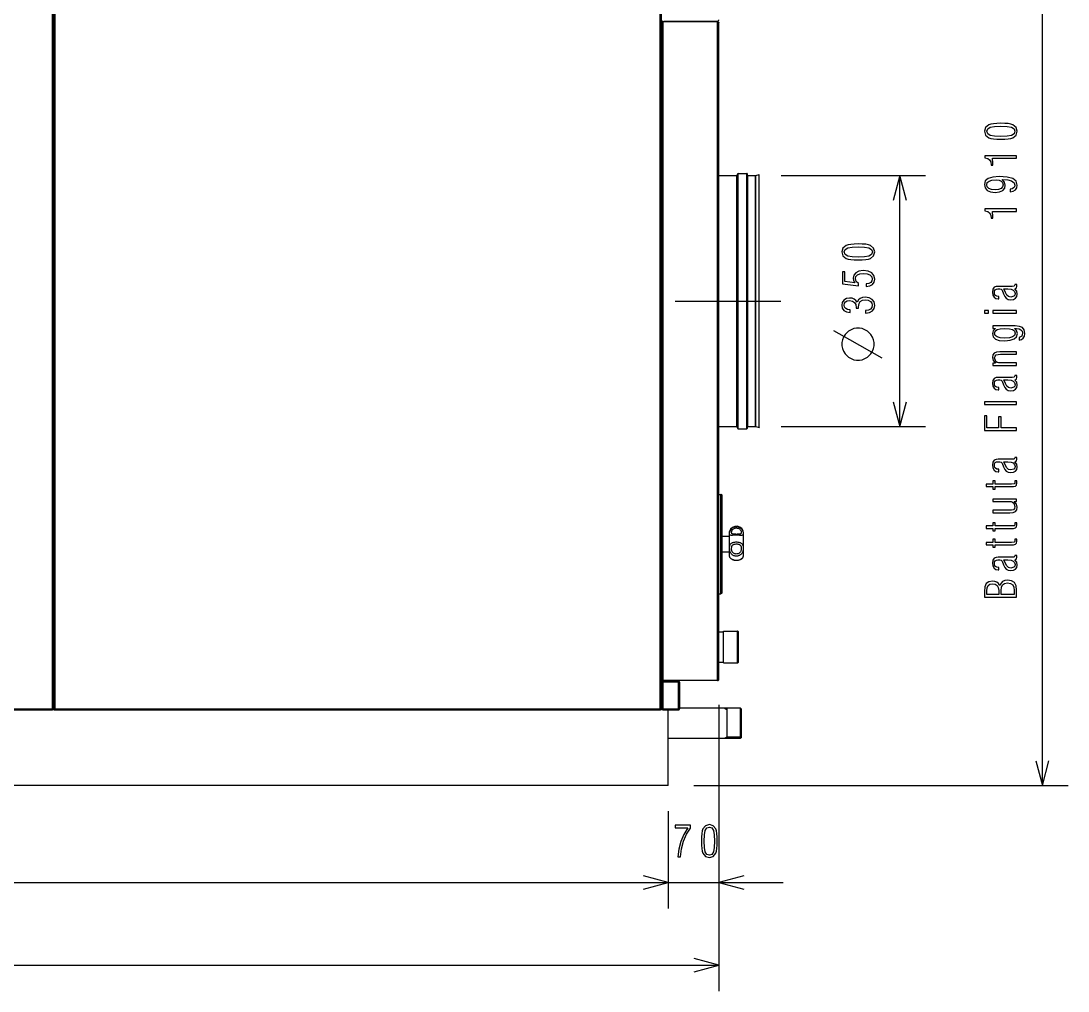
# Model space of a CAD drawing. Extents: x 0 to 420, y 0 to 297.
# Drawn here: x 226.7 to 308.2, y 150.5 to 225.9 of the extents above; entities that cross this region are included whole.
import ezdxf

# ---------------------------------------------------------------- set-up
doc = ezdxf.new("R2010")
doc.units = 0
doc.linetypes.add('DASHDOT', pattern=[18.5, 12, -3, 0.5, -3])
doc.layers.get('0').update_dxf_attribs({"linetype": 'CONTINUOUS'})

msp = doc.modelspace()

# ---------------------------------------------------------------- linework, layer by layer
at = {"color": 34}
for p, q in [((306.184723, 166.430832), (306.184723, 272.26416)), ((285.882172, 213.853058), (297.097168, 213.853058)), ((295.097168, 194.341949), (295.097168, 213.853058)), ((285.882172, 194.341949), (297.097168, 194.341949)), ((281.028839, 172.69751), (281.028839, 150.456299)), ((281.028839, 172.69751), (281.028839, 156.883743)), ((279.084412, 166.430832), (308.184723, 166.430832)), ((277.084412, 164.430832), (277.084412, 156.883545)), ((277.084412, 164.430832), (277.084412, 156.883743)), ((143.306625, 158.883545), (277.084412, 158.883545)), ((272.084412, 158.883743), (286.028839, 158.883743)), ((135.706619, 152.456299), (281.028839, 152.456299))]:
    msp.add_line(p, q, dxfattribs=at)
at = {"color": 7}
for p, q in [((229.162186, 271.453064), (229.162186, 172.397491)), ((229.251068, 271.453064), (229.251068, 172.308609)), ((229.306625, 172.308609), (229.306625, 271.453064)), ((229.395508, 172.397491), (229.395508, 271.453064)), ((276.439941, 271.453064), (276.439941, 172.397491)), ((276.528839, 271.453064), (276.528839, 172.308609)), ((276.584412, 225.830826), (276.584412, 225.819717)), ((276.584412, 225.819717), (276.684387, 225.819717)), ((276.584412, 174.597504), (276.584412, 225.819717)), ((276.628845, 225.830826), (276.628845, 225.819717)), ((276.684387, 174.597504), (276.684387, 225.819717)), ((276.684387, 225.819717), (280.928833, 225.819717)), ((280.928833, 225.819717), (276.73996, 225.819717)), ((277.639954, 225.875275), (277.639954, 225.819717)), ((280.928833, 174.597504), (280.928833, 225.819717)), ((281.028839, 174.69751), (281.028839, 225.719727)), ((229.251053, 223.239258), (229.30661, 223.239258)), ((229.251053, 223.180832), (229.30661, 223.180832)), ((229.251038, 222.690659), (229.306595, 222.690659)), ((229.251053, 222.736389), (229.30661, 222.736389)), ((229.251053, 222.690659), (229.30661, 222.690659)), ((281.028839, 213.853058), (282.434387, 213.853058)), ((282.434387, 212.658798), (282.434387, 213.853058)), ((282.467743, 212.746567), (282.467743, 213.953049)), ((282.534393, 212.805069), (282.534393, 214.019714)), ((282.534393, 214.019714), (283.189941, 214.019714)), ((283.189941, 212.805069), (283.189941, 214.019714)), ((283.256622, 212.746567), (283.256622, 213.953049)), ((283.289948, 212.658798), (283.289948, 213.853058)), ((283.289948, 213.853058), (283.882172, 213.853058)), ((283.882172, 212.658798), (283.882172, 213.853058)), ((283.890808, 213.854187), (284.159119, 213.926086)), ((283.890808, 212.659805), (283.890808, 213.854187)), ((284.159119, 212.7229), (284.159119, 213.926086)), ((284.167725, 213.89389), (284.159119, 213.926086)), ((284.167725, 195.500351), (284.167725, 213.89389)), ((282.434387, 194.341949), (282.434387, 212.658798)), ((282.467743, 194.241943), (282.467743, 212.746567)), ((282.534393, 194.175278), (282.534393, 212.805069)), ((283.189941, 194.175278), (283.189941, 212.805069)), ((283.256622, 194.241943), (283.256622, 212.746567)), ((283.289948, 194.341949), (283.289948, 212.658798)), ((283.882172, 194.341949), (283.882172, 212.658798)), ((283.890808, 194.340805), (283.890808, 212.659805)), ((284.159119, 194.268906), (284.159119, 212.7229)), ((284.167725, 194.301117), (284.167725, 212.694641)), ((229.30661, 200.340302), (229.251053, 200.34111)), ((281.028839, 194.341949), (282.434387, 194.341949)), ((282.534393, 194.175278), (283.189941, 194.175278)), ((283.289948, 194.341949), (283.882172, 194.341949)), ((283.890808, 194.340805), (284.159119, 194.268906)), ((284.167725, 194.301117), (284.159119, 194.268906)), ((281.028839, 189.069717), (281.167725, 189.069717)), ((281.167725, 188.597046), (281.167725, 189.069717)), ((281.278839, 188.499542), (281.278839, 188.958603)), ((281.167725, 181.347504), (281.167725, 188.597046)), ((281.278839, 181.458603), (281.278839, 188.499542)), ((281.278839, 185.744904), (281.278839, 185.819717)), ((281.278839, 185.819717), (281.852051, 185.819717)), ((281.278839, 184.597504), (281.278839, 185.744904)), ((281.852051, 186.061813), (281.852051, 186.180832)), ((281.852051, 184.236389), (281.852051, 186.061813)), ((282.339813, 185.974884), (282.440002, 185.974884)), ((282.945526, 185.939926), (282.945526, 186.041946)), ((282.945526, 184.375275), (282.945526, 185.939926)), ((281.278839, 184.597504), (281.852051, 184.597504)), ((281.862, 184.207306), (281.857544, 184.216537)), ((281.878693, 184.171204), (281.873016, 184.180695)), ((282.901245, 184.171204), (282.907104, 184.181061)), ((281.028839, 181.347504), (281.167725, 181.347504)), ((281.028839, 178.386383), (281.389954, 178.386383)), ((281.389954, 176.615982), (281.389954, 178.444717)), ((281.389954, 178.444717), (282.473297, 178.444717)), ((282.473297, 176.615982), (282.473297, 178.444717)), ((282.55661, 176.655945), (282.55661, 178.361389)), ((281.028839, 176.030823), (281.389954, 176.030823)), ((281.389954, 175.972504), (281.389954, 176.615982)), ((281.389954, 175.972504), (282.473297, 175.972504)), ((282.473297, 175.972504), (282.473297, 176.615982)), ((282.55661, 176.055832), (282.55661, 176.655945)), ((281.028839, 175.267212), (281.028839, 175.267517)), ((229.251053, 174.76416), (229.30661, 174.76416)), ((276.584412, 174.597504), (276.684387, 174.597504)), ((276.59552, 174.541931), (276.678833, 174.541931)), ((276.59552, 174.541931), (276.59552, 174.497498)), ((276.59552, 174.497498), (276.678833, 174.497498)), ((276.59552, 174.497498), (276.695526, 174.497498)), ((276.59552, 172.364166), (276.59552, 174.497498)), ((276.678833, 174.541931), (276.678833, 174.497498)), ((277.884399, 174.541931), (276.678833, 174.541931)), ((277.884399, 174.497498), (276.678833, 174.497498)), ((280.928833, 174.597504), (276.684387, 174.597504)), ((276.695526, 174.497498), (277.884399, 174.497498)), ((276.695526, 172.364166), (276.695526, 174.497498)), ((277.639954, 174.597504), (277.639954, 174.541931)), ((277.884399, 174.541931), (277.884399, 174.497498)), ((277.884399, 172.364166), (277.884399, 174.497498)), ((277.984406, 172.419724), (277.984406, 174.44194)), ((281.028809, 174.696167), (281.028839, 174.69751)), ((229.306625, 173.097504), (229.251068, 173.097504)), ((276.59552, 173.097504), (276.528839, 173.097504)), ((276.59552, 173.097504), (276.528839, 173.097504)), ((182.073303, 172.308609), (229.206619, 172.308609)), ((182.117737, 172.397491), (229.162186, 172.397491)), ((229.251068, 172.308609), (229.206619, 172.308609)), ((229.306625, 172.308609), (229.351074, 172.308609)), ((229.351074, 172.308609), (276.484406, 172.308609)), ((229.395508, 172.397491), (276.439941, 172.397491)), ((276.528839, 172.308609), (276.484406, 172.308609)), ((276.59552, 172.364166), (276.695526, 172.364166)), ((276.59552, 172.319717), (276.59552, 172.364166)), ((276.678833, 172.319717), (276.59552, 172.319717)), ((276.678833, 172.364166), (276.677032, 172.364166)), ((276.678833, 172.319717), (276.678833, 172.364166)), ((276.678833, 172.364166), (277.884399, 172.364166)), ((276.678833, 172.319717), (277.884399, 172.319717)), ((277.884399, 172.364166), (276.695526, 172.364166)), ((277.084412, 166.430832), (277.084412, 172.319717)), ((277.884399, 172.319717), (277.884399, 172.364166)), ((282.695526, 172.442932), (277.984375, 172.442932)), ((281.639954, 172.32515), (281.435974, 172.442932)), ((281.639954, 172.442932), (281.639954, 172.149261)), ((281.639954, 172.149261), (281.639954, 170.087372)), ((281.639954, 172.060852), (281.639954, 170.205139)), ((282.695526, 172.442932), (282.695526, 171.667969)), ((282.751068, 172.387375), (282.695526, 172.442932)), ((282.751068, 172.387375), (282.751068, 171.648972)), ((282.695526, 171.667969), (282.695526, 170.087372)), ((282.751068, 171.648972), (282.751068, 170.142929)), ((282.695526, 170.087372), (277.084381, 170.087372)), ((281.639954, 170.205139), (281.435974, 170.087372)), ((282.695526, 170.205139), (281.639954, 170.205139)), ((282.751068, 170.142929), (282.695526, 170.087372)), ((277.084412, 166.430832), (143.751068, 166.430832))]:
    msp.add_line(p, q, dxfattribs=at)
at = {"color": 7, "linetype": 'DASHDOT'}
msp.add_line((277.615906, 204.097504), (285.847321, 204.097504), dxfattribs=at)
at = {"color": 7}
for points in [[(280.928833, 225.819717), (280.97644, 225.788147), (281.002411, 225.76709), (281.016785, 225.751297), (281.025787, 225.735504), (281.028839, 225.719727)], [(281.865265, 186.100204), (281.877686, 186.159332), (281.897339, 186.221649), (281.92514, 186.28421), (281.948303, 186.324768), (281.975159, 186.363556), (282.005432, 186.399994), (282.038879, 186.433578), (282.075165, 186.463928), (282.113892, 186.490784), (282.154724, 186.513916), (282.197327, 186.533188), (282.241333, 186.548492), (282.286407, 186.559784), (282.332184, 186.566971), (282.378387, 186.570068), (282.424652, 186.569031), (282.470673, 186.563889), (282.516144, 186.554657), (282.560699, 186.541351), (282.604034, 186.524063), (282.645813, 186.502838), (282.685638, 186.477829), (282.723206, 186.449203), (282.758087, 186.417221), (282.789978, 186.382172), (282.818573, 186.344513), (282.843628, 186.304733), (282.874237, 186.24263), (282.896545, 186.179901), (282.911224, 186.1194), (282.914642, 186.100204)], [(282.914642, 186.100204), (282.920471, 186.052979), (282.922363, 186.011444), (282.920532, 185.976288), (282.914734, 185.947678), (282.904297, 185.925354), (282.888397, 185.908707), (282.866364, 185.897003), (282.837891, 185.88942), (282.80307, 185.885162), (282.73996, 185.883194), (282.639282, 185.885162), (282.435638, 185.889801), (282.225128, 185.887619), (282.088379, 185.883774), (282.01767, 185.883377), (281.976929, 185.885147), (281.942078, 185.88942), (281.913574, 185.896988), (281.891541, 185.908691), (281.87561, 185.925339), (281.865173, 185.947678), (281.859375, 185.976288), (281.857574, 186.011444), (281.859436, 186.052994), (281.865265, 186.100204)], [(282.339813, 185.974884), (282.213806, 185.975861), (282.158112, 185.978516), (282.110107, 185.984512), (282.083374, 185.991287), (282.06134, 186.000946), (282.044189, 186.014008), (282.031738, 186.030914), (282.023499, 186.051849), (282.01886, 186.076797), (282.017273, 186.105469), (282.020203, 186.154205), (282.022675, 186.171585)], [(282.022675, 186.171585), (282.035339, 186.224136), (282.050964, 186.263596), (282.072357, 186.301575), (282.099609, 186.336899), (282.132233, 186.368607), (282.169586, 186.396011), (282.210815, 186.41864), (282.255096, 186.436249), (282.301605, 186.448639), (282.349518, 186.455765), (282.398071, 186.457535), (282.446472, 186.453979), (282.493988, 186.445099), (282.539825, 186.430954), (282.583191, 186.411652), (282.62323, 186.387405), (282.659088, 186.358521), (282.689972, 186.325531), (282.715332, 186.289185), (282.734772, 186.250549), (282.748566, 186.210876), (282.757233, 186.171585)], [(282.757233, 186.171585), (282.76239, 186.121017), (282.762177, 186.090668), (282.759125, 186.063812), (282.752777, 186.040863), (282.742523, 186.021957), (282.727722, 186.007004), (282.70813, 185.995697), (282.683716, 185.987564), (282.654755, 185.982025), (282.603943, 185.977341), (282.525665, 185.975174), (282.440002, 185.974884)], [(282.516876, 184.282974), (282.464203, 184.273163), (282.410828, 184.268539), (282.357269, 184.269119), (282.304016, 184.274872), (282.251556, 184.285843), (282.200439, 184.302032), (282.151123, 184.323471), (282.104248, 184.350143), (282.060303, 184.382034), (282.019836, 184.419006), (281.983429, 184.460861), (281.951538, 184.507217), (281.924469, 184.55751), (281.902405, 184.611038), (281.885284, 184.666901), (281.872742, 184.724091), (281.864319, 184.781647), (281.858154, 184.86676), (281.858612, 184.948364), (281.86264, 185.000046), (281.870026, 185.049103), (281.881348, 185.095184), (281.897156, 185.138062), (281.917816, 185.177429), (281.943481, 185.213028), (281.97403, 185.24472), (282.009216, 185.272507), (282.048584, 185.296432), (282.091614, 185.316635), (282.137726, 185.333282), (282.186401, 185.346542), (282.263031, 185.360458)], [(282.47879, 184.442276), (282.423279, 184.434448), (282.367065, 184.433792), (282.31134, 184.440277), (282.257294, 184.45401), (282.206146, 184.475143), (282.174286, 184.493439), (282.144714, 184.515137), (282.117767, 184.540268), (282.093811, 184.568787), (282.073151, 184.60054), (282.055969, 184.635315), (282.042267, 184.67276), (282.031921, 184.712372), (282.022003, 184.774628), (282.0177, 184.838303), (282.018005, 184.901016), (282.023102, 184.960541), (282.029602, 184.997482), (282.039032, 185.031723), (282.051788, 185.062988), (282.067993, 185.091064), (282.087708, 185.115875), (282.110748, 185.137466), (282.136871, 185.155975), (282.165771, 185.17157), (282.213379, 185.189911), (282.265045, 185.202805), (282.301117, 185.208618)], [(282.263031, 185.360458), (282.342346, 185.367584), (282.422638, 185.368195), (282.502258, 185.362289), (282.579498, 185.34967), (282.628754, 185.337341), (282.675659, 185.321655), (282.719604, 185.302475), (282.760071, 185.279602), (282.796478, 185.252899), (282.828369, 185.22229), (282.855438, 185.187759), (282.877502, 185.149429), (282.894623, 185.107498), (282.907166, 185.062225), (282.915588, 185.013947), (282.920502, 184.962967), (282.92218, 184.882172), (282.917297, 184.797577), (282.909882, 184.740082), (282.89856, 184.682693), (282.882751, 184.626389), (282.862122, 184.572174), (282.836456, 184.520905), (282.805847, 184.473373), (282.77066, 184.430206), (282.731293, 184.391846), (282.688263, 184.358521), (282.64212, 184.330383), (282.593445, 184.30748), (282.542786, 184.289825), (282.516876, 184.282974)], [(282.301117, 185.208618), (282.375336, 185.214096), (282.450104, 185.2117), (282.504883, 185.204651), (282.557129, 185.192719), (282.605621, 185.175446), (282.635193, 185.160629), (282.66214, 185.14296), (282.686096, 185.122238), (282.706757, 185.098328), (282.723969, 185.071152), (282.73764, 185.040771), (282.747986, 185.007309), (282.75528, 184.971039), (282.761322, 184.912323), (282.762512, 184.850052), (282.759094, 184.786392), (282.750305, 184.723694), (282.740845, 184.683563), (282.728119, 184.645508), (282.711914, 184.60997), (282.6922, 184.577347), (282.669159, 184.547897), (282.643005, 184.52182), (282.614136, 184.499146), (282.582886, 184.479904), (282.53241, 184.457367), (282.47879, 184.442276)], [(281.862, 184.207306), (281.887207, 184.165802), (281.915894, 184.130463), (281.955994, 184.09201), (282.00705, 184.054016), (282.067688, 184.019302), (282.136108, 183.989975), (282.210388, 183.967468), (282.288666, 183.952713), (282.369141, 183.946259), (282.450043, 183.948334), (282.529663, 183.958878), (282.606232, 183.977493), (282.677917, 184.003464), (282.742798, 184.035614), (282.798981, 184.072235), (282.844818, 184.110855), (282.879395, 184.148285), (282.908325, 184.189743), (282.922363, 184.216537)], [(282.906555, 184.180099), (282.876953, 184.13681), (282.846619, 184.102798), (282.806122, 184.066696), (282.75351, 184.029831), (282.710083, 184.005447), (282.652924, 183.979797), (282.585968, 183.957428), (282.515228, 183.941528), (282.442169, 183.932678), (282.368134, 183.931152), (282.294464, 183.937012), (282.222595, 183.950073), (282.153931, 183.969879), (282.09259, 183.994431), (282.039551, 184.021942), (281.992859, 184.052246), (281.948578, 184.088181), (281.914063, 184.123459), (281.878693, 184.171204)], [(282.658142, 183.981873), (282.713928, 184.007416), (282.764374, 184.036713), (282.809906, 184.069733), (282.849548, 184.105804), (282.884796, 184.147003), (282.901154, 184.171066)], [(277.984406, 174.44194), (277.983032, 174.447784), (277.975983, 174.456558), (277.963318, 174.465332), (277.939087, 174.47702), (277.884399, 174.497498)], [(280.928833, 174.597504), (280.97644, 174.629089), (281.002411, 174.650131), (281.016785, 174.665924), (281.025787, 174.681702), (281.028839, 174.69751)], [(229.188492, 172.361877), (229.175339, 172.377563), (229.162186, 172.397491)], [(229.162186, 172.397491), (229.204483, 172.369431), (229.22757, 172.350708), (229.240356, 172.33667), (229.248352, 172.322632), (229.251068, 172.308609)], [(229.162186, 172.397491), (229.186493, 172.364746), (229.199387, 172.34137), (229.206024, 172.317963), (229.206619, 172.308609)], [(229.206619, 172.308609), (229.20195, 172.309814), (229.194931, 172.316101), (229.185577, 172.332092), (229.173874, 172.361786), (229.162186, 172.397491)], [(229.395508, 172.397491), (229.35321, 172.369431), (229.330109, 172.350708), (229.317337, 172.33667), (229.309341, 172.322632), (229.306625, 172.308609)], [(229.395508, 172.397491), (229.371201, 172.364746), (229.358307, 172.34137), (229.351669, 172.317963), (229.351074, 172.308609)], [(229.395508, 172.397491), (229.379135, 172.348877), (229.369781, 172.327347), (229.362762, 172.316101), (229.355743, 172.309814), (229.351074, 172.308609)], [(229.395508, 172.397491), (229.379059, 172.373093), (229.369202, 172.361877)], [(276.466278, 172.361877), (276.453125, 172.377563), (276.439941, 172.397491)], [(276.439941, 172.397491), (276.482269, 172.369431), (276.505341, 172.350708), (276.518127, 172.33667), (276.526123, 172.322632), (276.528839, 172.308609)], [(276.439941, 172.397491), (276.464264, 172.364746), (276.477173, 172.34137), (276.483795, 172.317963), (276.484406, 172.308609)], [(276.484406, 172.308609), (276.479736, 172.309814), (276.472717, 172.316101), (276.463348, 172.332092), (276.45166, 172.361786), (276.439941, 172.397491)], [(277.884399, 172.364166), (277.939087, 172.384644), (277.963318, 172.396332), (277.975983, 172.40509), (277.983032, 172.413879), (277.984406, 172.419724)]]:
    msp.add_lwpolyline(points, dxfattribs=at)
at = {"color": 34}
for points in [[(302.953186, 216.675812), (303.271973, 216.679169), (303.533691, 216.699295), (303.745117, 216.732849), (303.899475, 216.789902), (304.151154, 216.997955), (304.235046, 217.296616), (304.151154, 217.591919), (303.899475, 217.799973), (303.745117, 217.853668), (303.533691, 217.890579), (303.271973, 217.910706), (302.953186, 217.917419), (302.641083, 217.910706), (302.375977, 217.887222), (302.167938, 217.850311), (302.010223, 217.799973), (301.761902, 217.591919), (301.674652, 217.296616), (301.761902, 216.997955), (302.010223, 216.789902), (302.167938, 216.732849), (302.375977, 216.699295), (302.641083, 216.679169)], [(302.956543, 216.890579), (302.476654, 216.907349), (302.134369, 216.971115), (301.933044, 217.095276), (301.862579, 217.296616), (301.933044, 217.494598), (302.134369, 217.618759), (302.476654, 217.679169), (302.956543, 217.699295), (303.439758, 217.679169), (303.782043, 217.618759), (303.983368, 217.494598), (304.050476, 217.296616), (303.983368, 217.095276), (303.782043, 216.971115), (303.439758, 216.907349)], [(304.184723, 215.195938), (304.184723, 215.400635), (301.721619, 215.400635), (301.721619, 215.24292), (301.939758, 215.189224), (302.084045, 215.081848), (302.171295, 214.910706), (302.201477, 214.672455), (302.32901, 214.672455), (302.332367, 214.806686), (302.302155, 215.195938)], [(303.067261, 213.555008), (303.493439, 213.521439), (303.798798, 213.434204), (303.983368, 213.296616), (304.043762, 213.112045), (304.020294, 212.987885), (303.949829, 212.890579), (303.839081, 212.823456), (303.684723, 212.793259), (303.684723, 212.598633), (303.91626, 212.638901), (304.087402, 212.746277), (304.191437, 212.903992), (304.231689, 213.112045), (304.147797, 213.414063), (303.889404, 213.622116), (303.453186, 213.74292), (302.835724, 213.783188), (302.325653, 213.74292), (301.963226, 213.62883), (301.748474, 213.434204), (301.674652, 213.152313), (301.731689, 212.893921), (301.892761, 212.702652), (302.157867, 212.578491), (302.51358, 212.538223), (302.852509, 212.578491), (303.10083, 212.699295), (303.255188, 212.883865), (303.305511, 213.118759), (303.248474, 213.350311)], [(301.855865, 213.135544), (301.902832, 213.303329), (302.043762, 213.430847), (302.268616, 213.508026), (302.580688, 213.534866), (302.815582, 213.504669), (302.986725, 213.42749), (303.094116, 213.303329), (303.127655, 213.145599), (303.090759, 212.977814), (302.973297, 212.853668), (302.7854, 212.776474), (302.516937, 212.752991), (302.231689, 212.776474), (302.027008, 212.853668), (301.899475, 212.974457)], [(304.184723, 211.061707), (304.184723, 211.266418), (301.721619, 211.266418), (301.721619, 211.108688), (301.939758, 211.055008), (302.084045, 210.947617), (302.171295, 210.776474), (302.201477, 210.538223), (302.32901, 210.538223), (302.332367, 210.672455), (302.302155, 211.061707)], [(291.865601, 207.295486), (292.184418, 207.298843), (292.446167, 207.31897), (292.657562, 207.352539), (292.81192, 207.409576), (293.063599, 207.61763), (293.147491, 207.91629), (293.063599, 208.211594), (292.81192, 208.419647), (292.657562, 208.473343), (292.446167, 208.510254), (292.184418, 208.53038), (291.865601, 208.537094), (291.553528, 208.53038), (291.288422, 208.506897), (291.080383, 208.469986), (290.922668, 208.419647), (290.674347, 208.211594), (290.587097, 207.91629), (290.674347, 207.61763), (290.922668, 207.409576), (291.080383, 207.352539), (291.288422, 207.31897), (291.553528, 207.298843)], [(291.868958, 207.510254), (291.389099, 207.527023), (291.046814, 207.59079), (290.84549, 207.714951), (290.775024, 207.91629), (290.84549, 208.114273), (291.046814, 208.238434), (291.389099, 208.298843), (291.868958, 208.31897), (292.352203, 208.298843), (292.694458, 208.238434), (292.895813, 208.114273), (292.962921, 207.91629), (292.895813, 207.714951), (292.694458, 207.59079), (292.352203, 207.527023)], [(292.479706, 205.23172), (292.764954, 205.278702), (292.976349, 205.396149), (293.100525, 205.574005), (293.147491, 205.808914), (293.090454, 206.09079), (292.915955, 206.295486), (292.634064, 206.419647), (292.238098, 206.463272), (291.915955, 206.419647), (291.674347, 206.3022), (291.523346, 206.11763), (291.469635, 205.886093), (291.503204, 205.694809), (291.600525, 205.516968), (290.828705, 205.614273), (290.828705, 206.369308), (290.634064, 206.369308), (290.634064, 205.44313), (291.889099, 205.29213), (291.889099, 205.466629), (291.707886, 205.620987), (291.644135, 205.842468), (291.684418, 206.010254), (291.801849, 206.137772), (291.993134, 206.221664), (292.251526, 206.251862), (292.556885, 206.218307), (292.778381, 206.131058), (292.915955, 205.993469), (292.959564, 205.808914), (292.932739, 205.661255), (292.842133, 205.550522), (292.691132, 205.473343), (292.479706, 205.433075)], [(304.191437, 205.380493), (304.047119, 205.380493), (304.047119, 205.360367), (304.000153, 205.252975), (303.842438, 205.239563), (302.748474, 205.239563), (302.580688, 205.226135), (302.439758, 205.165726), (302.335724, 205.011368), (302.298798, 204.779816), (302.332367, 204.565063), (302.426331, 204.403992), (302.570618, 204.299957), (302.758545, 204.266403), (302.798798, 204.266403), (302.798798, 204.457672), (302.651154, 204.477814), (302.540405, 204.538208), (302.476654, 204.635529), (302.453186, 204.773117), (302.46994, 204.893921), (302.520294, 204.977814), (302.607544, 205.028152), (302.735046, 205.044922), (302.889404, 205.044922), (302.993439, 205.018082), (303.05719, 204.94426), (303.161224, 204.659012), (303.258545, 204.454315), (303.379333, 204.313385), (303.530365, 204.229492), (303.728333, 204.202637), (303.943115, 204.229492), (304.104187, 204.316742), (304.201477, 204.450958), (304.238403, 204.635529), (304.18808, 204.860367), (304.050476, 205.038208), (304.171295, 205.118744), (304.208191, 205.242905)], [(303.198151, 205.044922), (303.50351, 205.044922), (303.751831, 205.018082), (303.926331, 204.950958), (304.030365, 204.836868), (304.063904, 204.675797), (304.043762, 204.561707), (303.976654, 204.477814), (303.728333, 204.407349), (303.550476, 204.44426), (303.419617, 204.565063), (303.312225, 204.763046)], [(292.436096, 203.164612), (292.738098, 203.208237), (292.962921, 203.329041), (293.097168, 203.516968), (293.144135, 203.765289), (293.097168, 204.03038), (292.952881, 204.23172), (292.721313, 204.359238), (292.415955, 204.406219), (292.191132, 204.379379), (292.009918, 204.305557), (291.875671, 204.181396), (291.781708, 204.00354), (291.687775, 204.14447), (291.556885, 204.248505), (291.392456, 204.312256), (291.194489, 204.335754), (290.94281, 204.29213), (290.751526, 204.17804), (290.62735, 203.996826), (290.58374, 203.768646), (290.62735, 203.543808), (290.754883, 203.372665), (290.962921, 203.261932), (291.241455, 203.221664), (291.241455, 203.423004), (291.231384, 203.423004), (291.033386, 203.446487), (290.889099, 203.516968), (290.801849, 203.627701), (290.768311, 203.775345), (290.798492, 203.923004), (290.882385, 204.037094), (291.016632, 204.107559), (291.194489, 204.134415), (291.426025, 204.100861), (291.587097, 203.996826), (291.681061, 203.822327), (291.711243, 203.570648), (291.711243, 203.55722), (291.895813, 203.55722), (291.892456, 203.661255), (291.926025, 203.896149), (292.023346, 204.060577), (292.187775, 204.157898), (292.422668, 204.191452), (292.647491, 204.157898), (292.815277, 204.070648), (292.919312, 203.936432), (292.952881, 203.768646), (292.919312, 203.604202), (292.821991, 203.476685), (292.657562, 203.396149), (292.436096, 203.365952)], [(302.00351, 203.159012), (302.00351, 203.353653), (301.684723, 203.353653), (301.684723, 203.159012)], [(304.184723, 203.159012), (304.184723, 203.353653), (302.342438, 203.353653), (302.342438, 203.159012)], [(290.597168, 200.871826), (290.597168, 200.621826), (290.638824, 200.413498), (290.722168, 200.205154), (290.847168, 199.996826), (291.097168, 199.746826), (291.305481, 199.621826), (291.513824, 199.538498), (291.722168, 199.496826), (291.972168, 199.496826), (292.180481, 199.538498), (292.388824, 199.621826), (292.597168, 199.746826), (292.847168, 199.996826), (292.972168, 200.205154), (293.055481, 200.413498), (293.097168, 200.621826), (293.097168, 200.871826), (293.055481, 201.080154), (292.972168, 201.288498), (292.847168, 201.496826), (292.597168, 201.746826), (292.388824, 201.871826), (292.180481, 201.955154), (291.972168, 201.996826), (291.722168, 201.996826), (291.513824, 201.955154), (291.305481, 201.871826), (291.097168, 201.746826), (290.847168, 201.496826), (290.722168, 201.288498), (290.638824, 201.080154)], [(304.020294, 201.967743), (304.164581, 201.967743), (304.37262, 201.940903), (304.520294, 201.873779), (304.610901, 201.759689), (304.64444, 201.608688), (304.577332, 201.370422), (304.392761, 201.266403), (304.392761, 201.06842), (304.567261, 201.115387), (304.701477, 201.219421), (304.788757, 201.373779), (304.822296, 201.565063), (304.77533, 201.853653), (304.637726, 202.038208), (304.399475, 202.132172), (304.060547, 202.162369), (302.345795, 202.162369), (302.345795, 201.967743), (302.537048, 201.967743), (302.355865, 201.789886), (302.295441, 201.56842), (302.355865, 201.313385), (302.533691, 201.142242), (302.835724, 201.044922), (303.261902, 201.014725), (303.691437, 201.048279), (304.000153, 201.152313), (304.181366, 201.326797), (304.24176, 201.578476), (304.184723, 201.803314)], [(303.268616, 201.967743), (303.620972, 201.947601), (303.869263, 201.887207), (304.016937, 201.773117), (304.063904, 201.598618), (304.016937, 201.427475), (303.865906, 201.313385), (303.617615, 201.246262), (303.261902, 201.226135), (302.909546, 201.242905), (302.661224, 201.306671), (302.51358, 201.420761), (302.463226, 201.591904), (302.51358, 201.76976), (302.664581, 201.88385), (302.91626, 201.947601)], [(304.184723, 199.957672), (304.184723, 200.152313), (302.879333, 200.152313), (302.624329, 200.128815), (302.443115, 200.051636), (302.332367, 199.917404), (302.295441, 199.719421), (302.355865, 199.4711), (302.543762, 199.26976), (302.342438, 199.26976), (302.342438, 199.088547), (304.184723, 199.088547), (304.184723, 199.283173), (302.778687, 199.283173), (302.674652, 199.316742), (302.573975, 199.400635), (302.473297, 199.67244), (302.50351, 199.823456), (302.594116, 199.91069), (302.74176, 199.947601), (302.943115, 199.957672)], [(304.191437, 198.303314), (304.047119, 198.303314), (304.047119, 198.283188), (304.000153, 198.175797), (303.842438, 198.162384), (302.748474, 198.162384), (302.580688, 198.148956), (302.439758, 198.088547), (302.335724, 197.934189), (302.298798, 197.702637), (302.332367, 197.487885), (302.426331, 197.326813), (302.570618, 197.222778), (302.758545, 197.189224), (302.798798, 197.189224), (302.798798, 197.380493), (302.651154, 197.400635), (302.540405, 197.461029), (302.476654, 197.55835), (302.453186, 197.695938), (302.46994, 197.816742), (302.520294, 197.900635), (302.607544, 197.950958), (302.735046, 197.967743), (302.889404, 197.967743), (302.993439, 197.940903), (303.05719, 197.867081), (303.161224, 197.581833), (303.258545, 197.377136), (303.379333, 197.236206), (303.530365, 197.152313), (303.728333, 197.125458), (303.943115, 197.152313), (304.104187, 197.239563), (304.201477, 197.373779), (304.238403, 197.55835), (304.18808, 197.783188), (304.050476, 197.961029), (304.171295, 198.041565), (304.208191, 198.165726)], [(303.198151, 197.967743), (303.50351, 197.967743), (303.751831, 197.940903), (303.926331, 197.873779), (304.030365, 197.759689), (304.063904, 197.598618), (304.043762, 197.484528), (303.976654, 197.400635), (303.728333, 197.33017), (303.550476, 197.367081), (303.419617, 197.487885), (303.312225, 197.685867)], [(304.184723, 196.065063), (304.184723, 196.259689), (301.684723, 196.259689), (301.684723, 196.065063)], [(304.184723, 194.034866), (304.184723, 194.24292), (302.973297, 194.24292), (302.973297, 195.088547), (302.782043, 195.088547), (302.782043, 194.24292), (301.879333, 194.24292), (301.879333, 195.18251), (301.684723, 195.18251), (301.684723, 194.034866)], [(304.191437, 191.940903), (304.047119, 191.940903), (304.047119, 191.920776), (304.000153, 191.813385), (303.842438, 191.799957), (302.748474, 191.799957), (302.580688, 191.786545), (302.439758, 191.726135), (302.335724, 191.571777), (302.298798, 191.340225), (302.332367, 191.125473), (302.426331, 190.964386), (302.570618, 190.860367), (302.758545, 190.826813), (302.798798, 190.826813), (302.798798, 191.018082), (302.651154, 191.038223), (302.540405, 191.098618), (302.476654, 191.195938), (302.453186, 191.333527), (302.46994, 191.45433), (302.520294, 191.538223), (302.607544, 191.588547), (302.735046, 191.605331), (302.889404, 191.605331), (302.993439, 191.578491), (303.05719, 191.504669), (303.161224, 191.219421), (303.258545, 191.014725), (303.379333, 190.873795), (303.530365, 190.789902), (303.728333, 190.763046), (303.943115, 190.789902), (304.104187, 190.877136), (304.201477, 191.011368), (304.238403, 191.195938), (304.18808, 191.420776), (304.050476, 191.598618), (304.171295, 191.679153), (304.208191, 191.803314)], [(303.198151, 191.605331), (303.50351, 191.605331), (303.751831, 191.578491), (303.926331, 191.511368), (304.030365, 191.397278), (304.063904, 191.236206), (304.043762, 191.122116), (303.976654, 191.038223), (303.728333, 190.967743), (303.550476, 191.004669), (303.419617, 191.125473), (303.312225, 191.323456)], [(304.194794, 190.112045), (304.043762, 190.112045), (304.053833, 190.014725), (304.040405, 189.927475), (303.993439, 189.88385), (303.782043, 189.863724), (302.506866, 189.863724), (302.506866, 190.112045), (302.342438, 190.112045), (302.342438, 189.863724), (301.822296, 189.863724), (301.822296, 189.669083), (302.342438, 189.669083), (302.342438, 189.484528), (302.506866, 189.484528), (302.506866, 189.669083), (303.74176, 189.669083), (303.953186, 189.67244), (304.10083, 189.709351), (304.184723, 189.7966), (304.211548, 189.961029)], [(302.342438, 187.833527), (302.342438, 187.638885), (303.651154, 187.638885), (303.906189, 187.659027), (304.087402, 187.736206), (304.194794, 187.870438), (304.231689, 188.071777), (304.174652, 188.316742), (303.983368, 188.521439), (304.184723, 188.521439), (304.184723, 188.702652), (302.342438, 188.702652), (302.342438, 188.508011), (303.748474, 188.508011), (303.855865, 188.4711), (303.956543, 188.387207), (304.053833, 188.118759), (304.027008, 187.964386), (303.936401, 187.880493), (303.792084, 187.840225), (303.587402, 187.833527)], [(304.194794, 186.860367), (304.043762, 186.860367), (304.053833, 186.763046), (304.040405, 186.675797), (303.993439, 186.632172), (303.782043, 186.612045), (302.506866, 186.612045), (302.506866, 186.860367), (302.342438, 186.860367), (302.342438, 186.612045), (301.822296, 186.612045), (301.822296, 186.417404), (302.342438, 186.417404), (302.342438, 186.232849), (302.506866, 186.232849), (302.506866, 186.417404), (303.74176, 186.417404), (303.953186, 186.420761), (304.10083, 186.457672), (304.184723, 186.544922), (304.211548, 186.709351)], [(304.194794, 185.588547), (304.043762, 185.588547), (304.053833, 185.491241), (304.040405, 185.403992), (303.993439, 185.360367), (303.782043, 185.34024), (302.506866, 185.34024), (302.506866, 185.588547), (302.342438, 185.588547), (302.342438, 185.34024), (301.822296, 185.34024), (301.822296, 185.145599), (302.342438, 185.145599), (302.342438, 184.961029), (302.506866, 184.961029), (302.506866, 185.145599), (303.74176, 185.145599), (303.953186, 185.148956), (304.10083, 185.185867), (304.184723, 185.273117), (304.211548, 185.437546)], [(304.191437, 184.316742), (304.047119, 184.316742), (304.047119, 184.2966), (304.000153, 184.189224), (303.842438, 184.175812), (302.748474, 184.175812), (302.580688, 184.162384), (302.439758, 184.101974), (302.335724, 183.947617), (302.298798, 183.71608), (302.332367, 183.501312), (302.426331, 183.34024), (302.570618, 183.236206), (302.758545, 183.202652), (302.798798, 183.202652), (302.798798, 183.393921), (302.651154, 183.414063), (302.540405, 183.474457), (302.476654, 183.571777), (302.453186, 183.709366), (302.46994, 183.83017), (302.520294, 183.914063), (302.607544, 183.964386), (302.735046, 183.981171), (302.889404, 183.981171), (302.993439, 183.95433), (303.05719, 183.880508), (303.161224, 183.595261), (303.258545, 183.390564), (303.379333, 183.249634), (303.530365, 183.165741), (303.728333, 183.138885), (303.943115, 183.165741), (304.104187, 183.252991), (304.201477, 183.387207), (304.238403, 183.571777), (304.18808, 183.7966), (304.050476, 183.974457), (304.171295, 184.054993), (304.208191, 184.179169)], [(303.198151, 183.981171), (303.50351, 183.981171), (303.751831, 183.95433), (303.926331, 183.887207), (304.030365, 183.773117), (304.063904, 183.612045), (304.043762, 183.497955), (303.976654, 183.414063), (303.728333, 183.343597), (303.550476, 183.380508), (303.419617, 183.501312), (303.312225, 183.699295)], [(304.184723, 181.088547), (304.184723, 181.615402), (304.14444, 181.961029), (304.010223, 182.209366), (303.788757, 182.353653), (303.463226, 182.403992), (303.261902, 182.377151), (303.097473, 182.303314), (302.96994, 182.175812), (302.869263, 181.997955), (302.782043, 182.142242), (302.657867, 182.24292), (302.496796, 182.303314), (302.298798, 182.323456), (302.01358, 182.273117), (301.822296, 182.128815), (301.718262, 181.880508), (301.684723, 181.531509), (301.684723, 181.088547)], [(302.788757, 181.2966), (301.869263, 181.2966), (301.869263, 181.565063), (301.892761, 181.810028), (301.963226, 181.981171), (302.097473, 182.078491), (302.305511, 182.112045), (302.527008, 182.078491), (302.674652, 181.987885), (302.761902, 181.826813), (302.788757, 181.595261)], [(303.996796, 181.2966), (302.973297, 181.2966), (302.973297, 181.605331), (303.00351, 181.860367), (303.094116, 182.04158), (303.245117, 182.148956), (303.463226, 182.185867), (303.714905, 182.148956), (303.879333, 182.038223), (303.96994, 181.853653), (303.996796, 181.588547)], [(277.836548, 160.883743), (278.051331, 160.883743), (278.131866, 161.517975), (278.286224, 162.108582), (278.514404, 162.645493), (278.816437, 163.128723), (278.816437, 163.346832), (277.618439, 163.346832), (277.618439, 163.145493), (278.611725, 163.145493), (278.299652, 162.635422), (278.068115, 162.085083), (277.9104, 161.497833)], [(279.665436, 162.115295), (279.668793, 161.796509), (279.688904, 161.53476), (279.722473, 161.323334), (279.77951, 161.168976), (279.987579, 160.917297), (280.286224, 160.833405), (280.581543, 160.917297), (280.789581, 161.168976), (280.843262, 161.323334), (280.880188, 161.53476), (280.90033, 161.796509), (280.907043, 162.115295), (280.90033, 162.427368), (280.876831, 162.692474), (280.839905, 162.900513), (280.789581, 163.058243), (280.581543, 163.306564), (280.286224, 163.393799), (279.987579, 163.306564), (279.77951, 163.058243), (279.722473, 162.900513), (279.688904, 162.692474), (279.668793, 162.427368)], [(279.880188, 162.111938), (279.896973, 162.591797), (279.960724, 162.934082), (280.0849, 163.135422), (280.286224, 163.205902), (280.484222, 163.135422), (280.608368, 162.934082), (280.668793, 162.591797), (280.688904, 162.111938), (280.668793, 161.628723), (280.608368, 161.286438), (280.484222, 161.085083), (280.286224, 161.017975), (280.0849, 161.085083), (279.960724, 161.286438), (279.896973, 161.628723)]]:
    msp.add_lwpolyline(points, close=True, dxfattribs=at)
for points in [[(295.614807, 211.921204), (295.097168, 213.853058), (294.579529, 211.921204)], [(293.722168, 199.663498), (291.222168, 201.080154), (289.972168, 201.788498)], [(294.579529, 196.273788), (295.097168, 194.341949), (295.614807, 196.273788)], [(305.667084, 168.362671), (306.184723, 166.430832), (306.702362, 168.362671)], [(275.152557, 158.366104), (277.084412, 158.883743), (275.152557, 159.401382)], [(275.152557, 158.365906), (277.084412, 158.883545), (275.152557, 159.401184)], [(282.960693, 159.401382), (281.028839, 158.883743), (282.960693, 158.366104)], [(279.096985, 151.93866), (281.028839, 152.456299), (279.096985, 152.973923)]]:
    msp.add_lwpolyline(points, dxfattribs=at)
at = {"color": 7}
for centre, radius, start, end in [((276.673279, 225.830826), 0.088889, 149.999355, 180.000005), ((276.673279, 225.830826), 0.044444, 90.000003, 180.000005), ((280.928833, 225.719727), 0.1, 360, 90.000003), ((280.939941, 225.964157), 0.088889, 269.999997, 0.000001), ((282.434387, 213.886383), 0.033333, 269.999997, 360), ((282.534393, 213.953049), 0.066667, 90.000003, 179.999995), ((283.189941, 213.953049), 0.066667, 360, 90.000003), ((283.289948, 213.886383), 0.033333, 179.999995, 269.999997), ((283.882172, 213.886383), 0.033334, 270.000045, 284.99996), ((282.434387, 194.308609), 0.033333, 0, 90.000003), ((282.534393, 194.241943), 0.066667, 180.000005, 269.999997), ((283.189941, 194.241943), 0.066667, 269.999997, 0), ((283.289948, 194.308609), 0.033333, 90.000003, 180.000005), ((283.882172, 194.308609), 0.033334, 75.00004, 89.999955), ((281.167725, 188.958603), 0.111111, 360, 90.000003), ((282.389954, 186.041946), 0.555556, 360, 165.52249), ((282.389954, 184.375275), 0.555555, 194.47751, 196.601589), ((282.017273, 184.26416), 0.166667, 196.601617, 210.418393), ((282.762634, 184.26416), 0.166667, 329.58428, 343.398301), ((282.389954, 184.375275), 0.555556, 343.398366, 0), ((281.167725, 181.458603), 0.111111, 269.999997, 0), ((282.473297, 178.361389), 0.083333, 360, 90.000003), ((282.473297, 176.055832), 0.083333, 269.999997, 0), ((276.695526, 174.597504), 0.1, 180.000005, 213.749353), ((276.695526, 174.597504), 0.055556, 180.000005, 269.999997), ((277.884399, 174.44194), 0.1, 359.999999, 90.000003), ((277.884399, 174.44194), 0.055556, 50.226578, 90.000003), ((277.321472, 172.882874), 1.709928, 69.513198, 70.778764), ((280.928833, 174.69751), 0.1, 269.999997, 0.000001), ((277.884399, 172.419724), 0.1, 269.999997, 0.000001), ((277.884399, 172.419724), 0.055556, 269.999997, 309.773381)]:
    msp.add_arc(centre, radius, start, end, dxfattribs=at)

doc.saveas('drawing.dxf')
